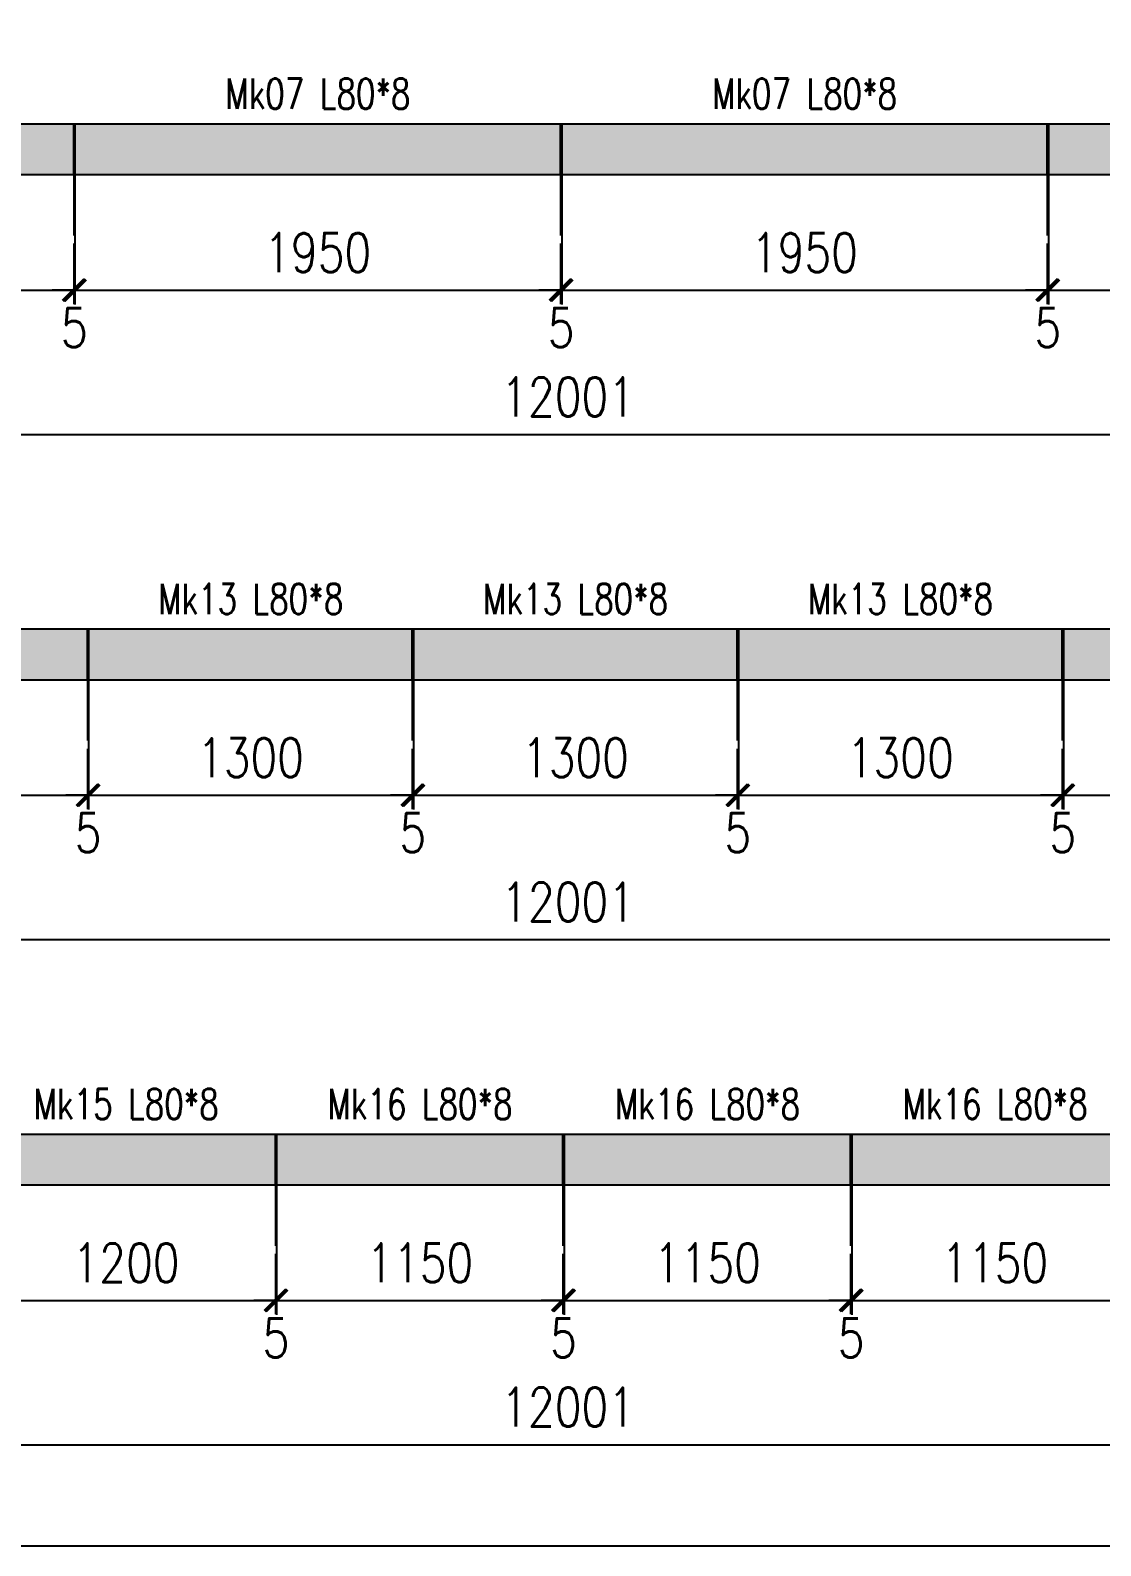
# Model space of a CAD drawing. Header units: millimetres. Extents: x -56 to 421004, y -1 to 91234.
# Drawn here: x 176567 to 180866, y 66304 to 72392 of the extents above; entities that cross this region are included whole.
import ezdxf
from ezdxf.enums import TextEntityAlignment as Align

# ---------------------------------------------------------------- set-up
doc = ezdxf.new("R2010")
doc.units = ezdxf.units.MM
doc.styles.add('EasyCutStyle', font='romans.shx', dxfattribs={"width": 0.8})
doc.styles.add('EasyCutStyleOptimezeBars', font='Romans.shx', dxfattribs={"width": 0.8})
doc.dimstyles.new('EasyCutDimOptimezeBars', dxfattribs={"dimscale": 57.971, "dimtxt": 2.7, "dimasz": 1.5, "dimexe": 1, "dimexo": 0, "dimgap": 1.25, "dimtad": 1, "dimdec": 1, "dimrnd": 0.5, "dimzin": 12, "dimdsep": 46, "dimtxsty": 'EasyCutStyleOptimezeBars', "dimblk": 'ARCHTICK', "dimblk1": 'ARCHTICK', "dimblk2": 'ARCHTICK', "dimcen": 1, "dimdle": 1, "dimclrd": 1, "dimclre": 1, "dimclrt": 3, "dimadec": 3, "dimazin": 0, "dimtfac": 1, "dimtdec": 1, "dimtix": 1, "dimtmove": 0, "dimatfit": 3, "dimfxl": 1, "dimtfill": 1, "dimtolj": 1, "dimtzin": 0, "dimarcsym": 0})

# ---------------------------------------------------------------- blocks, each defined once
blk = doc.blocks.new('_ArchTick')
at = {"color": 0, "linetype": 'ByBlock', "const_width": 0.15}
blk.add_lwpolyline([(-0.5, -0.5), (0.5, 0.5)], dxfattribs=at)
blk = doc.blocks.new('*D1043')
at = {"color": 1, "lineweight": -2}
for p, q in [((174741.3, 71812.1), (174741.3, 71290.3)), ((176741.3, 71812.1), (176741.3, 71290.3)), ((174683.3, 71348.3), (176799.2, 71348.3))]:
    blk.add_line(p, q, dxfattribs=at)
at = {"layer": 'Defpoints', "color": 0}
for p in [(174741.3, 71812.1), (176741.3, 71812.1), (176741.3, 71348.3)]:
    blk.add_point(p, dxfattribs=at)
at = {"color": 1, "lineweight": -2, "xscale": 86.9637, "yscale": 86.9637, "zscale": 86.9637, "rotation": 180}
blk.add_blockref('_ArchTick', (174741.3, 71348.3), dxfattribs=at)
at = {"color": 1, "lineweight": -2, "xscale": 86.9637, "yscale": 86.9637, "zscale": 86.9637}
blk.add_blockref('_ArchTick', (176741.3, 71348.3), dxfattribs=at)
at = {"color": 3, "insert": (175741.3, 71499), "char_height": 156.53, "attachment_point": 5, "style": 'EasyCutStyleOptimezeBars', "bg_fill": 3, "box_fill_scale": 1.1, "bg_fill_color": 256, "bg_fill_true_color": 13158600, "bg_fill_transparency": 0}
blk.add_mtext('\\A1;2000', dxfattribs=at)
blk = doc.blocks.new('*D1044')
at = {"color": 1, "lineweight": -2}
for p, q in [((176741.3, 71812.1), (176741.3, 71290.3)), ((176746.3, 71812.1), (176746.3, 71290.3)), ((176741.3, 71348.3), (176654.3, 71348.3)), ((176741.3, 71348.3), (176746.3, 71348.3)), ((176746.3, 71348.3), (176833.2, 71348.3))]:
    blk.add_line(p, q, dxfattribs=at)
at = {"layer": 'Defpoints', "color": 0}
for p in [(176741.3, 71812.1), (176746.3, 71812.1), (176746.3, 71348.3)]:
    blk.add_point(p, dxfattribs=at)
at = {"color": 1, "lineweight": -2, "xscale": 86.9637, "yscale": 86.9637, "zscale": 86.9637}
blk.add_blockref('_ArchTick', (176741.3, 71348.3), dxfattribs=at)
at = {"color": 1, "lineweight": -2, "xscale": 86.9637, "yscale": 86.9637, "zscale": 86.9637, "rotation": 180}
blk.add_blockref('_ArchTick', (176746.3, 71348.3), dxfattribs=at)
at = {"color": 3, "char_height": 156.53, "attachment_point": 5, "style": 'EasyCutStyleOptimezeBars', "bg_fill": 3, "box_fill_scale": 1.1, "bg_fill_color": 256, "bg_fill_true_color": 13158600}
for s, insert, bg_fill_transparency in [('\\A1;', (176743.8, 71551.2), 10649092), ('\\A1;5', (176743.8, 71197.5), 0)]:
    blk.add_mtext(s, dxfattribs=dict(at, insert=insert, bg_fill_transparency=bg_fill_transparency))
blk = doc.blocks.new('*D1045')
at = {"color": 1, "lineweight": -2}
for p, q in [((176746.3, 71812.1), (176746.3, 71290.3)), ((178696.3, 71812.1), (178696.3, 71290.3)), ((176688.3, 71348.3), (178754.2, 71348.3))]:
    blk.add_line(p, q, dxfattribs=at)
at = {"layer": 'Defpoints', "color": 0}
for p in [(176746.3, 71812.1), (178696.3, 71812.1), (178696.3, 71348.3)]:
    blk.add_point(p, dxfattribs=at)
at = {"color": 1, "lineweight": -2, "xscale": 86.9637, "yscale": 86.9637, "zscale": 86.9637, "rotation": 180}
blk.add_blockref('_ArchTick', (176746.3, 71348.3), dxfattribs=at)
at = {"color": 1, "lineweight": -2, "xscale": 86.9637, "yscale": 86.9637, "zscale": 86.9637}
blk.add_blockref('_ArchTick', (178696.3, 71348.3), dxfattribs=at)
at = {"color": 3, "insert": (177721.3, 71499), "char_height": 156.53, "attachment_point": 5, "style": 'EasyCutStyleOptimezeBars', "bg_fill": 3, "box_fill_scale": 1.1, "bg_fill_color": 256, "bg_fill_true_color": 13158600, "bg_fill_transparency": 4837208}
blk.add_mtext('\\A1;1950', dxfattribs=at)
blk = doc.blocks.new('*D1046')
at = {"color": 1, "lineweight": -2}
for p, q in [((178696.3, 71812.1), (178696.3, 71290.3)), ((178701.3, 71812.1), (178701.3, 71290.3)), ((178696.3, 71348.3), (178609.3, 71348.3)), ((178696.3, 71348.3), (178701.3, 71348.3)), ((178701.3, 71348.3), (178788.2, 71348.3))]:
    blk.add_line(p, q, dxfattribs=at)
at = {"layer": 'Defpoints', "color": 0}
for p in [(178696.3, 71812.1), (178701.3, 71812.1), (178701.3, 71348.3)]:
    blk.add_point(p, dxfattribs=at)
at = {"color": 1, "lineweight": -2, "xscale": 86.9637, "yscale": 86.9637, "zscale": 86.9637}
blk.add_blockref('_ArchTick', (178696.3, 71348.3), dxfattribs=at)
at = {"color": 1, "lineweight": -2, "xscale": 86.9637, "yscale": 86.9637, "zscale": 86.9637, "rotation": 180}
blk.add_blockref('_ArchTick', (178701.3, 71348.3), dxfattribs=at)
at = {"color": 3, "char_height": 156.53, "attachment_point": 5, "style": 'EasyCutStyleOptimezeBars', "bg_fill": 3, "box_fill_scale": 1.1, "bg_fill_color": 256, "bg_fill_true_color": 13158600}
for s, insert, bg_fill_transparency in [('\\A1;', (178698.8, 71551.2), 14827600), ('\\A1;5', (178698.8, 71197.5), 14827536)]:
    blk.add_mtext(s, dxfattribs=dict(at, insert=insert, bg_fill_transparency=bg_fill_transparency))
blk = doc.blocks.new('*D1047')
at = {"color": 1, "lineweight": -2}
for p, q in [((178701.3, 71812.1), (178701.3, 71290.3)), ((180651.3, 71812.1), (180651.3, 71290.3)), ((178643.3, 71348.3), (180709.2, 71348.3))]:
    blk.add_line(p, q, dxfattribs=at)
at = {"layer": 'Defpoints', "color": 0}
for p in [(178701.3, 71812.1), (180651.3, 71812.1), (180651.3, 71348.3)]:
    blk.add_point(p, dxfattribs=at)
at = {"color": 1, "lineweight": -2, "xscale": 86.9637, "yscale": 86.9637, "zscale": 86.9637, "rotation": 180}
blk.add_blockref('_ArchTick', (178701.3, 71348.3), dxfattribs=at)
at = {"color": 1, "lineweight": -2, "xscale": 86.9637, "yscale": 86.9637, "zscale": 86.9637}
blk.add_blockref('_ArchTick', (180651.3, 71348.3), dxfattribs=at)
at = {"color": 3, "insert": (179676.3, 71499), "char_height": 156.53, "attachment_point": 5, "style": 'EasyCutStyleOptimezeBars', "bg_fill": 3, "box_fill_scale": 1.1, "bg_fill_color": 256, "bg_fill_true_color": 13158600, "bg_fill_transparency": 0}
blk.add_mtext('\\A1;1950', dxfattribs=at)
blk = doc.blocks.new('*D1048')
at = {"color": 1, "lineweight": -2}
for p, q in [((180651.3, 71812.1), (180651.3, 71290.3)), ((180656.3, 71812.1), (180656.3, 71290.3)), ((180651.3, 71348.3), (180564.3, 71348.3)), ((180651.3, 71348.3), (180656.3, 71348.3)), ((180656.3, 71348.3), (180743.2, 71348.3))]:
    blk.add_line(p, q, dxfattribs=at)
at = {"layer": 'Defpoints', "color": 0}
for p in [(180651.3, 71812.1), (180656.3, 71812.1), (180656.3, 71348.3)]:
    blk.add_point(p, dxfattribs=at)
at = {"color": 1, "lineweight": -2, "xscale": 86.9637, "yscale": 86.9637, "zscale": 86.9637}
blk.add_blockref('_ArchTick', (180651.3, 71348.3), dxfattribs=at)
at = {"color": 1, "lineweight": -2, "xscale": 86.9637, "yscale": 86.9637, "zscale": 86.9637, "rotation": 180}
blk.add_blockref('_ArchTick', (180656.3, 71348.3), dxfattribs=at)
at = {"color": 3, "char_height": 156.53, "attachment_point": 5, "style": 'EasyCutStyleOptimezeBars', "bg_fill": 3, "box_fill_scale": 1.1, "bg_fill_color": 256, "bg_fill_true_color": 13158600}
for s, insert, bg_fill_transparency in [('\\A1;', (180653.8, 71551.2), 10649608), ('\\A1;5', (180653.8, 71197.5), 0)]:
    blk.add_mtext(s, dxfattribs=dict(at, insert=insert, bg_fill_transparency=bg_fill_transparency))
blk = doc.blocks.new('*D1049')
at = {"color": 1, "lineweight": -2}
for p, q in [((180656.3, 71812.1), (180656.3, 71290.3)), ((182606.3, 71812.1), (182606.3, 71290.3)), ((180598.3, 71348.3), (182664.2, 71348.3))]:
    blk.add_line(p, q, dxfattribs=at)
at = {"layer": 'Defpoints', "color": 0}
for p in [(180656.3, 71812.1), (182606.3, 71812.1), (182606.3, 71348.3)]:
    blk.add_point(p, dxfattribs=at)
at = {"color": 1, "lineweight": -2, "xscale": 86.9637, "yscale": 86.9637, "zscale": 86.9637, "rotation": 180}
blk.add_blockref('_ArchTick', (180656.3, 71348.3), dxfattribs=at)
at = {"color": 1, "lineweight": -2, "xscale": 86.9637, "yscale": 86.9637, "zscale": 86.9637}
blk.add_blockref('_ArchTick', (182606.3, 71348.3), dxfattribs=at)
at = {"color": 3, "insert": (181631.3, 71499), "char_height": 156.53, "attachment_point": 5, "style": 'EasyCutStyleOptimezeBars', "bg_fill": 3, "box_fill_scale": 1.1, "bg_fill_color": 256, "bg_fill_true_color": 13158600, "bg_fill_transparency": 4837208}
blk.add_mtext('\\A1;1950', dxfattribs=at)
blk = doc.blocks.new('*D1053')
at = {"color": 1, "lineweight": -2}
for p, q in [((172726.3, 71812.1), (172726.3, 70710.5)), ((184727.3, 71812.1), (184727.3, 70710.5)), ((172668.3, 70768.5), (184785.2, 70768.5))]:
    blk.add_line(p, q, dxfattribs=at)
at = {"layer": 'Defpoints', "color": 0}
for p in [(172726.3, 71812.1), (184727.3, 71812.1), (184727.3, 70768.5)]:
    blk.add_point(p, dxfattribs=at)
at = {"color": 1, "lineweight": -2, "xscale": 86.9637, "yscale": 86.9637, "zscale": 86.9637, "rotation": 180}
blk.add_blockref('_ArchTick', (172726.3, 70768.5), dxfattribs=at)
at = {"color": 1, "lineweight": -2, "xscale": 86.9637, "yscale": 86.9637, "zscale": 86.9637}
blk.add_blockref('_ArchTick', (184727.3, 70768.5), dxfattribs=at)
at = {"color": 3, "insert": (178726.8, 70919.3), "char_height": 156.53, "attachment_point": 5, "style": 'EasyCutStyleOptimezeBars', "bg_fill": 3, "box_fill_scale": 1.1, "bg_fill_color": 256, "bg_fill_true_color": 13158600, "bg_fill_transparency": 0}
blk.add_mtext('\\A1;12001', dxfattribs=at)
blk = doc.blocks.new('*D1059')
at = {"color": 1, "lineweight": -2}
for p, q in [((175446.3, 69782.9), (175446.3, 69261.2)), ((176796.3, 69782.9), (176796.3, 69261.2)), ((175388.3, 69319.1), (176854.2, 69319.1))]:
    blk.add_line(p, q, dxfattribs=at)
at = {"layer": 'Defpoints', "color": 0}
for p in [(175446.3, 69782.9), (176796.3, 69782.9), (176796.3, 69319.1)]:
    blk.add_point(p, dxfattribs=at)
at = {"color": 1, "lineweight": -2, "xscale": 86.9637, "yscale": 86.9637, "zscale": 86.9637, "rotation": 180}
blk.add_blockref('_ArchTick', (175446.3, 69319.1), dxfattribs=at)
at = {"color": 1, "lineweight": -2, "xscale": 86.9637, "yscale": 86.9637, "zscale": 86.9637}
blk.add_blockref('_ArchTick', (176796.3, 69319.1), dxfattribs=at)
at = {"color": 3, "insert": (176121.3, 69469.9), "char_height": 156.53, "attachment_point": 5, "style": 'EasyCutStyleOptimezeBars', "bg_fill": 3, "box_fill_scale": 1.1, "bg_fill_color": 256, "bg_fill_true_color": 13158600, "bg_fill_transparency": 10662328}
blk.add_mtext('\\A1;1350', dxfattribs=at)
blk = doc.blocks.new('*D1060')
at = {"color": 1, "lineweight": -2}
for p, q in [((176796.3, 69782.9), (176796.3, 69261.2)), ((176801.3, 69782.9), (176801.3, 69261.2)), ((176796.3, 69319.1), (176709.3, 69319.1)), ((176796.3, 69319.1), (176801.3, 69319.1)), ((176801.3, 69319.1), (176888.2, 69319.1))]:
    blk.add_line(p, q, dxfattribs=at)
at = {"layer": 'Defpoints', "color": 0}
for p in [(176796.3, 69782.9), (176801.3, 69782.9), (176801.3, 69319.1)]:
    blk.add_point(p, dxfattribs=at)
at = {"color": 1, "lineweight": -2, "xscale": 86.9637, "yscale": 86.9637, "zscale": 86.9637}
blk.add_blockref('_ArchTick', (176796.3, 69319.1), dxfattribs=at)
at = {"color": 1, "lineweight": -2, "xscale": 86.9637, "yscale": 86.9637, "zscale": 86.9637, "rotation": 180}
blk.add_blockref('_ArchTick', (176801.3, 69319.1), dxfattribs=at)
at = {"color": 3, "char_height": 156.53, "attachment_point": 5, "style": 'EasyCutStyleOptimezeBars', "bg_fill": 3, "box_fill_scale": 1.1, "bg_fill_color": 256, "bg_fill_true_color": 13158600}
for s, insert, bg_fill_transparency in [('\\A1;', (176798.8, 69522), 8734064), ('\\A1;5', (176798.8, 69168.4), 10662368)]:
    blk.add_mtext(s, dxfattribs=dict(at, insert=insert, bg_fill_transparency=bg_fill_transparency))
blk = doc.blocks.new('*D1061')
at = {"color": 1, "lineweight": -2}
for p, q in [((176801.3, 69782.9), (176801.3, 69261.2)), ((178101.3, 69782.9), (178101.3, 69261.2)), ((176743.3, 69319.1), (178159.2, 69319.1))]:
    blk.add_line(p, q, dxfattribs=at)
at = {"layer": 'Defpoints', "color": 0}
for p in [(176801.3, 69782.9), (178101.3, 69782.9), (178101.3, 69319.1)]:
    blk.add_point(p, dxfattribs=at)
at = {"color": 1, "lineweight": -2, "xscale": 86.9637, "yscale": 86.9637, "zscale": 86.9637, "rotation": 180}
blk.add_blockref('_ArchTick', (176801.3, 69319.1), dxfattribs=at)
at = {"color": 1, "lineweight": -2, "xscale": 86.9637, "yscale": 86.9637, "zscale": 86.9637}
blk.add_blockref('_ArchTick', (178101.3, 69319.1), dxfattribs=at)
at = {"color": 3, "insert": (177451.3, 69469.9), "char_height": 156.53, "attachment_point": 5, "style": 'EasyCutStyleOptimezeBars', "bg_fill": 3, "box_fill_scale": 1.1, "bg_fill_color": 256, "bg_fill_true_color": 13158600, "bg_fill_transparency": 4259909}
blk.add_mtext('\\A1;1300', dxfattribs=at)
blk = doc.blocks.new('*D1062')
at = {"color": 1, "lineweight": -2}
for p, q in [((178101.3, 69782.9), (178101.3, 69261.2)), ((178106.3, 69782.9), (178106.3, 69261.2)), ((178101.3, 69319.1), (178014.3, 69319.1)), ((178101.3, 69319.1), (178106.3, 69319.1)), ((178106.3, 69319.1), (178193.2, 69319.1))]:
    blk.add_line(p, q, dxfattribs=at)
at = {"layer": 'Defpoints', "color": 0}
for p in [(178101.3, 69782.9), (178106.3, 69782.9), (178106.3, 69319.1)]:
    blk.add_point(p, dxfattribs=at)
at = {"color": 1, "lineweight": -2, "xscale": 86.9637, "yscale": 86.9637, "zscale": 86.9637}
blk.add_blockref('_ArchTick', (178101.3, 69319.1), dxfattribs=at)
at = {"color": 1, "lineweight": -2, "xscale": 86.9637, "yscale": 86.9637, "zscale": 86.9637, "rotation": 180}
blk.add_blockref('_ArchTick', (178106.3, 69319.1), dxfattribs=at)
at = {"color": 3, "char_height": 156.53, "attachment_point": 5, "style": 'EasyCutStyleOptimezeBars', "bg_fill": 3, "box_fill_scale": 1.1, "bg_fill_color": 256, "bg_fill_true_color": 13158600}
for s, insert, bg_fill_transparency in [('\\A1;', (178103.8, 69522), 10662844), ('\\A1;5', (178103.8, 69168.4), 0)]:
    blk.add_mtext(s, dxfattribs=dict(at, insert=insert, bg_fill_transparency=bg_fill_transparency))
blk = doc.blocks.new('*D1063')
at = {"color": 1, "lineweight": -2}
for p, q in [((178106.3, 69782.9), (178106.3, 69261.2)), ((179406.3, 69782.9), (179406.3, 69261.2)), ((178048.3, 69319.1), (179464.2, 69319.1))]:
    blk.add_line(p, q, dxfattribs=at)
at = {"layer": 'Defpoints', "color": 0}
for p in [(178106.3, 69782.9), (179406.3, 69782.9), (179406.3, 69319.1)]:
    blk.add_point(p, dxfattribs=at)
at = {"color": 1, "lineweight": -2, "xscale": 86.9637, "yscale": 86.9637, "zscale": 86.9637, "rotation": 180}
blk.add_blockref('_ArchTick', (178106.3, 69319.1), dxfattribs=at)
at = {"color": 1, "lineweight": -2, "xscale": 86.9637, "yscale": 86.9637, "zscale": 86.9637}
blk.add_blockref('_ArchTick', (179406.3, 69319.1), dxfattribs=at)
at = {"color": 3, "insert": (178756.3, 69469.9), "char_height": 156.53, "attachment_point": 5, "style": 'EasyCutStyleOptimezeBars', "bg_fill": 3, "box_fill_scale": 1.1, "bg_fill_color": 256, "bg_fill_true_color": 13158600, "bg_fill_transparency": 10662844}
blk.add_mtext('\\A1;1300', dxfattribs=at)
blk = doc.blocks.new('*D1064')
at = {"color": 1, "lineweight": -2}
for p, q in [((179406.3, 69782.9), (179406.3, 69261.2)), ((179411.3, 69782.9), (179411.3, 69261.2)), ((179406.3, 69319.1), (179319.3, 69319.1)), ((179406.3, 69319.1), (179411.3, 69319.1)), ((179411.3, 69319.1), (179498.2, 69319.1))]:
    blk.add_line(p, q, dxfattribs=at)
at = {"layer": 'Defpoints', "color": 0}
for p in [(179406.3, 69782.9), (179411.3, 69782.9), (179411.3, 69319.1)]:
    blk.add_point(p, dxfattribs=at)
at = {"color": 1, "lineweight": -2, "xscale": 86.9637, "yscale": 86.9637, "zscale": 86.9637}
blk.add_blockref('_ArchTick', (179406.3, 69319.1), dxfattribs=at)
at = {"color": 1, "lineweight": -2, "xscale": 86.9637, "yscale": 86.9637, "zscale": 86.9637, "rotation": 180}
blk.add_blockref('_ArchTick', (179411.3, 69319.1), dxfattribs=at)
at = {"color": 3, "char_height": 156.53, "attachment_point": 5, "style": 'EasyCutStyleOptimezeBars', "bg_fill": 3, "box_fill_scale": 1.1, "bg_fill_color": 256, "bg_fill_true_color": 13158600, "bg_fill_transparency": 0}
for s, insert in [('\\A1;', (179408.8, 69522)), ('\\A1;5', (179408.8, 69168.4))]:
    blk.add_mtext(s, dxfattribs=dict(at, insert=insert))
blk = doc.blocks.new('*D1065')
at = {"color": 1, "lineweight": -2}
for p, q in [((179411.3, 69782.9), (179411.3, 69261.2)), ((180711.3, 69782.9), (180711.3, 69261.2)), ((179353.3, 69319.1), (180769.2, 69319.1))]:
    blk.add_line(p, q, dxfattribs=at)
at = {"layer": 'Defpoints', "color": 0}
for p in [(179411.3, 69782.9), (180711.3, 69782.9), (180711.3, 69319.1)]:
    blk.add_point(p, dxfattribs=at)
at = {"color": 1, "lineweight": -2, "xscale": 86.9637, "yscale": 86.9637, "zscale": 86.9637, "rotation": 180}
blk.add_blockref('_ArchTick', (179411.3, 69319.1), dxfattribs=at)
at = {"color": 1, "lineweight": -2, "xscale": 86.9637, "yscale": 86.9637, "zscale": 86.9637}
blk.add_blockref('_ArchTick', (180711.3, 69319.1), dxfattribs=at)
at = {"color": 3, "insert": (180061.3, 69469.9), "char_height": 156.53, "attachment_point": 5, "style": 'EasyCutStyleOptimezeBars', "bg_fill": 3, "box_fill_scale": 1.1, "bg_fill_color": 256, "bg_fill_true_color": 13158600, "bg_fill_transparency": 10662844}
blk.add_mtext('\\A1;1300', dxfattribs=at)
blk = doc.blocks.new('*D1066')
at = {"color": 1, "lineweight": -2}
for p, q in [((180711.3, 69782.9), (180711.3, 69261.2)), ((180716.3, 69782.9), (180716.3, 69261.2)), ((180711.3, 69319.1), (180624.3, 69319.1)), ((180711.3, 69319.1), (180716.3, 69319.1)), ((180716.3, 69319.1), (180803.2, 69319.1))]:
    blk.add_line(p, q, dxfattribs=at)
at = {"layer": 'Defpoints', "color": 0}
for p in [(180711.3, 69782.9), (180716.3, 69782.9), (180716.3, 69319.1)]:
    blk.add_point(p, dxfattribs=at)
at = {"color": 1, "lineweight": -2, "xscale": 86.9637, "yscale": 86.9637, "zscale": 86.9637}
blk.add_blockref('_ArchTick', (180711.3, 69319.1), dxfattribs=at)
at = {"color": 1, "lineweight": -2, "xscale": 86.9637, "yscale": 86.9637, "zscale": 86.9637, "rotation": 180}
blk.add_blockref('_ArchTick', (180716.3, 69319.1), dxfattribs=at)
at = {"color": 3, "char_height": 156.53, "attachment_point": 5, "style": 'EasyCutStyleOptimezeBars', "bg_fill": 3, "box_fill_scale": 1.1, "bg_fill_color": 256, "bg_fill_true_color": 13158600}
for s, insert, bg_fill_transparency in [('\\A1;', (180713.8, 69522), 10663360), ('\\A1;5', (180713.8, 69168.4), 0)]:
    blk.add_mtext(s, dxfattribs=dict(at, insert=insert, bg_fill_transparency=bg_fill_transparency))
blk = doc.blocks.new('*D1067')
at = {"color": 1, "lineweight": -2}
for p, q in [((180716.3, 69782.9), (180716.3, 69261.2)), ((181966.3, 69782.9), (181966.3, 69261.2)), ((180658.3, 69319.1), (182024.2, 69319.1))]:
    blk.add_line(p, q, dxfattribs=at)
at = {"layer": 'Defpoints', "color": 0}
for p in [(180716.3, 69782.9), (181966.3, 69782.9), (181966.3, 69319.1)]:
    blk.add_point(p, dxfattribs=at)
at = {"color": 1, "lineweight": -2, "xscale": 86.9637, "yscale": 86.9637, "zscale": 86.9637, "rotation": 180}
blk.add_blockref('_ArchTick', (180716.3, 69319.1), dxfattribs=at)
at = {"color": 1, "lineweight": -2, "xscale": 86.9637, "yscale": 86.9637, "zscale": 86.9637}
blk.add_blockref('_ArchTick', (181966.3, 69319.1), dxfattribs=at)
at = {"color": 3, "insert": (181341.3, 69469.9), "char_height": 156.53, "attachment_point": 5, "style": 'EasyCutStyleOptimezeBars', "bg_fill": 3, "box_fill_scale": 1.1, "bg_fill_color": 256, "bg_fill_true_color": 13158600, "bg_fill_transparency": 3562700}
blk.add_mtext('\\A1;1250', dxfattribs=at)
blk = doc.blocks.new('*D1073')
at = {"color": 1, "lineweight": -2}
for p, q in [((172726.3, 69782.9), (172726.3, 68681.4)), ((184727.3, 69782.9), (184727.3, 68681.4)), ((172668.3, 68739.4), (184785.2, 68739.4))]:
    blk.add_line(p, q, dxfattribs=at)
at = {"layer": 'Defpoints', "color": 0}
for p in [(172726.3, 69782.9), (184727.3, 69782.9), (184727.3, 68739.4)]:
    blk.add_point(p, dxfattribs=at)
at = {"color": 1, "lineweight": -2, "xscale": 86.9637, "yscale": 86.9637, "zscale": 86.9637, "rotation": 180}
blk.add_blockref('_ArchTick', (172726.3, 68739.4), dxfattribs=at)
at = {"color": 1, "lineweight": -2, "xscale": 86.9637, "yscale": 86.9637, "zscale": 86.9637}
blk.add_blockref('_ArchTick', (184727.3, 68739.4), dxfattribs=at)
at = {"color": 3, "insert": (178726.8, 68890.1), "char_height": 156.53, "attachment_point": 5, "style": 'EasyCutStyleOptimezeBars', "bg_fill": 3, "box_fill_scale": 1.1, "bg_fill_color": 256, "bg_fill_true_color": 13158600, "bg_fill_transparency": 10651156}
blk.add_mtext('\\A1;12001', dxfattribs=at)
blk = doc.blocks.new('*D1081')
at = {"color": 1, "lineweight": -2}
for p, q in [((176351.3, 67753.8), (176351.3, 67232)), ((177551.3, 67753.8), (177551.3, 67232)), ((176293.3, 67290), (177609.2, 67290))]:
    blk.add_line(p, q, dxfattribs=at)
at = {"layer": 'Defpoints', "color": 0}
for p in [(176351.3, 67753.8), (177551.3, 67753.8), (177551.3, 67290)]:
    blk.add_point(p, dxfattribs=at)
at = {"color": 1, "lineweight": -2, "xscale": 86.9637, "yscale": 86.9637, "zscale": 86.9637, "rotation": 180}
blk.add_blockref('_ArchTick', (176351.3, 67290), dxfattribs=at)
at = {"color": 1, "lineweight": -2, "xscale": 86.9637, "yscale": 86.9637, "zscale": 86.9637}
blk.add_blockref('_ArchTick', (177551.3, 67290), dxfattribs=at)
at = {"color": 3, "insert": (176951.3, 67440.7), "char_height": 156.53, "attachment_point": 5, "style": 'EasyCutStyleOptimezeBars', "bg_fill": 3, "box_fill_scale": 1.1, "bg_fill_color": 256, "bg_fill_true_color": 13158600, "bg_fill_transparency": 16442432}
blk.add_mtext('\\A1;1200', dxfattribs=at)
blk = doc.blocks.new('*D1082')
at = {"color": 1, "lineweight": -2}
for p, q in [((177551.3, 67753.8), (177551.3, 67232)), ((177556.3, 67753.8), (177556.3, 67232)), ((177551.3, 67290), (177464.3, 67290)), ((177551.3, 67290), (177556.3, 67290)), ((177556.3, 67290), (177643.2, 67290))]:
    blk.add_line(p, q, dxfattribs=at)
at = {"layer": 'Defpoints', "color": 0}
for p in [(177551.3, 67753.8), (177556.3, 67753.8), (177556.3, 67290)]:
    blk.add_point(p, dxfattribs=at)
at = {"color": 1, "lineweight": -2, "xscale": 86.9637, "yscale": 86.9637, "zscale": 86.9637}
blk.add_blockref('_ArchTick', (177551.3, 67290), dxfattribs=at)
at = {"color": 1, "lineweight": -2, "xscale": 86.9637, "yscale": 86.9637, "zscale": 86.9637, "rotation": 180}
blk.add_blockref('_ArchTick', (177556.3, 67290), dxfattribs=at)
at = {"color": 3, "char_height": 156.53, "attachment_point": 5, "style": 'EasyCutStyleOptimezeBars', "bg_fill": 3, "box_fill_scale": 1.1, "bg_fill_color": 256, "bg_fill_true_color": 13158600}
for s, insert, bg_fill_transparency in [('\\A1;', (177553.8, 67492.9), 10675228), ('\\A1;5', (177553.8, 67139.2), 0)]:
    blk.add_mtext(s, dxfattribs=dict(at, insert=insert, bg_fill_transparency=bg_fill_transparency))
blk = doc.blocks.new('*D1083')
at = {"color": 1, "lineweight": -2}
for p, q in [((177556.3, 67753.8), (177556.3, 67232)), ((178706.3, 67753.8), (178706.3, 67232)), ((177498.3, 67290), (178764.2, 67290))]:
    blk.add_line(p, q, dxfattribs=at)
at = {"layer": 'Defpoints', "color": 0}
for p in [(177556.3, 67753.8), (178706.3, 67753.8), (178706.3, 67290)]:
    blk.add_point(p, dxfattribs=at)
at = {"color": 1, "lineweight": -2, "xscale": 86.9637, "yscale": 86.9637, "zscale": 86.9637, "rotation": 180}
blk.add_blockref('_ArchTick', (177556.3, 67290), dxfattribs=at)
at = {"color": 1, "lineweight": -2, "xscale": 86.9637, "yscale": 86.9637, "zscale": 86.9637}
blk.add_blockref('_ArchTick', (178706.3, 67290), dxfattribs=at)
at = {"color": 3, "insert": (178131.3, 67440.7), "char_height": 156.53, "attachment_point": 5, "style": 'EasyCutStyleOptimezeBars', "bg_fill": 3, "box_fill_scale": 1.1, "bg_fill_color": 256, "bg_fill_true_color": 13158600, "bg_fill_transparency": 4837207}
blk.add_mtext('\\A1;1150', dxfattribs=at)
blk = doc.blocks.new('*D1084')
at = {"color": 1, "lineweight": -2}
for p, q in [((178706.3, 67753.8), (178706.3, 67232)), ((178711.3, 67753.8), (178711.3, 67232)), ((178706.3, 67290), (178619.3, 67290)), ((178706.3, 67290), (178711.3, 67290)), ((178711.3, 67290), (178798.2, 67290))]:
    blk.add_line(p, q, dxfattribs=at)
at = {"layer": 'Defpoints', "color": 0}
for p in [(178706.3, 67753.8), (178711.3, 67753.8), (178711.3, 67290)]:
    blk.add_point(p, dxfattribs=at)
at = {"color": 1, "lineweight": -2, "xscale": 86.9637, "yscale": 86.9637, "zscale": 86.9637}
blk.add_blockref('_ArchTick', (178706.3, 67290), dxfattribs=at)
at = {"color": 1, "lineweight": -2, "xscale": 86.9637, "yscale": 86.9637, "zscale": 86.9637, "rotation": 180}
blk.add_blockref('_ArchTick', (178711.3, 67290), dxfattribs=at)
at = {"color": 3, "char_height": 156.53, "attachment_point": 5, "style": 'EasyCutStyleOptimezeBars', "bg_fill": 3, "box_fill_scale": 1.1, "bg_fill_color": 256, "bg_fill_true_color": 13158600}
for s, insert, bg_fill_transparency in [('\\A1;', (178708.8, 67492.9), 16466144), ('\\A1;5', (178708.8, 67139.2), 16466080)]:
    blk.add_mtext(s, dxfattribs=dict(at, insert=insert, bg_fill_transparency=bg_fill_transparency))
blk = doc.blocks.new('*D1085')
at = {"color": 1, "lineweight": -2}
for p, q in [((178711.3, 67753.8), (178711.3, 67232)), ((179861.3, 67753.8), (179861.3, 67232)), ((178653.3, 67290), (179919.2, 67290))]:
    blk.add_line(p, q, dxfattribs=at)
at = {"layer": 'Defpoints', "color": 0}
for p in [(178711.3, 67753.8), (179861.3, 67753.8), (179861.3, 67290)]:
    blk.add_point(p, dxfattribs=at)
at = {"color": 1, "lineweight": -2, "xscale": 86.9637, "yscale": 86.9637, "zscale": 86.9637, "rotation": 180}
blk.add_blockref('_ArchTick', (178711.3, 67290), dxfattribs=at)
at = {"color": 1, "lineweight": -2, "xscale": 86.9637, "yscale": 86.9637, "zscale": 86.9637}
blk.add_blockref('_ArchTick', (179861.3, 67290), dxfattribs=at)
at = {"color": 3, "insert": (179286.3, 67440.7), "char_height": 156.53, "attachment_point": 5, "style": 'EasyCutStyleOptimezeBars', "bg_fill": 3, "box_fill_scale": 1.1, "bg_fill_color": 256, "bg_fill_true_color": 13158600, "bg_fill_transparency": 4259909}
blk.add_mtext('\\A1;1150', dxfattribs=at)
blk = doc.blocks.new('*D1086')
at = {"color": 1, "lineweight": -2}
for p, q in [((179861.3, 67753.8), (179861.3, 67232)), ((179866.3, 67753.8), (179866.3, 67232)), ((179861.3, 67290), (179774.3, 67290)), ((179861.3, 67290), (179866.3, 67290)), ((179866.3, 67290), (179953.2, 67290))]:
    blk.add_line(p, q, dxfattribs=at)
at = {"layer": 'Defpoints', "color": 0}
for p in [(179861.3, 67753.8), (179866.3, 67753.8), (179866.3, 67290)]:
    blk.add_point(p, dxfattribs=at)
at = {"color": 1, "lineweight": -2, "xscale": 86.9637, "yscale": 86.9637, "zscale": 86.9637}
blk.add_blockref('_ArchTick', (179861.3, 67290), dxfattribs=at)
at = {"color": 1, "lineweight": -2, "xscale": 86.9637, "yscale": 86.9637, "zscale": 86.9637, "rotation": 180}
blk.add_blockref('_ArchTick', (179866.3, 67290), dxfattribs=at)
at = {"color": 3, "char_height": 156.53, "attachment_point": 5, "style": 'EasyCutStyleOptimezeBars', "bg_fill": 3, "box_fill_scale": 1.1, "bg_fill_color": 256, "bg_fill_true_color": 13158600}
for s, insert, bg_fill_transparency in [('\\A1;', (179863.8, 67492.9), 10675744), ('\\A1;5', (179863.8, 67139.2), 0)]:
    blk.add_mtext(s, dxfattribs=dict(at, insert=insert, bg_fill_transparency=bg_fill_transparency))
blk = doc.blocks.new('*D1087')
at = {"color": 1, "lineweight": -2}
for p, q in [((179866.3, 67753.8), (179866.3, 67232)), ((181016.3, 67753.8), (181016.3, 67232)), ((179808.3, 67290), (181074.2, 67290))]:
    blk.add_line(p, q, dxfattribs=at)
at = {"layer": 'Defpoints', "color": 0}
for p in [(179866.3, 67753.8), (181016.3, 67753.8), (181016.3, 67290)]:
    blk.add_point(p, dxfattribs=at)
at = {"color": 1, "lineweight": -2, "xscale": 86.9637, "yscale": 86.9637, "zscale": 86.9637, "rotation": 180}
blk.add_blockref('_ArchTick', (179866.3, 67290), dxfattribs=at)
at = {"color": 1, "lineweight": -2, "xscale": 86.9637, "yscale": 86.9637, "zscale": 86.9637}
blk.add_blockref('_ArchTick', (181016.3, 67290), dxfattribs=at)
at = {"color": 3, "insert": (180441.3, 67440.7), "char_height": 156.53, "attachment_point": 5, "style": 'EasyCutStyleOptimezeBars', "bg_fill": 3, "box_fill_scale": 1.1, "bg_fill_color": 256, "bg_fill_true_color": 13158600, "bg_fill_transparency": 4837207}
blk.add_mtext('\\A1;1150', dxfattribs=at)
blk = doc.blocks.new('*D1095')
at = {"color": 1, "lineweight": -2}
for p, q in [((172726.3, 67753.8), (172726.3, 66652.2)), ((184727.3, 67753.8), (184727.3, 66652.2)), ((172668.3, 66710.2), (184785.2, 66710.2))]:
    blk.add_line(p, q, dxfattribs=at)
at = {"layer": 'Defpoints', "color": 0}
for p in [(172726.3, 67753.8), (184727.3, 67753.8), (184727.3, 66710.2)]:
    blk.add_point(p, dxfattribs=at)
at = {"color": 1, "lineweight": -2, "xscale": 86.9637, "yscale": 86.9637, "zscale": 86.9637, "rotation": 180}
blk.add_blockref('_ArchTick', (172726.3, 66710.2), dxfattribs=at)
at = {"color": 1, "lineweight": -2, "xscale": 86.9637, "yscale": 86.9637, "zscale": 86.9637}
blk.add_blockref('_ArchTick', (184727.3, 66710.2), dxfattribs=at)
at = {"color": 3, "insert": (178726.8, 66861), "char_height": 156.53, "attachment_point": 5, "style": 'EasyCutStyleOptimezeBars', "bg_fill": 3, "box_fill_scale": 1.1, "bg_fill_color": 256, "bg_fill_true_color": 13158600, "bg_fill_transparency": 0}
blk.add_mtext('\\A1;12001', dxfattribs=at)

msp = doc.modelspace()

# ---------------------------------------------------------------- linework, layer by layer
at = {"color": 5}
msp.add_lwpolyline([(168088.21, 66304.39), (185307.02, 66304.39), (185307.02, 78479.31), (168088.21, 78479.31)], close=True, dxfattribs=at)
at = {"color": 231, "true_color": 0xfd58be}
for points in [[(172726.27, 71812.09), (184727.27, 71812.09), (184727.27, 72015), (172726.27, 72015)], [(172726.27, 69782.94), (184727.27, 69782.94), (184727.27, 69985.85), (172726.27, 69985.85)], [(172726.27, 67753.78), (184727.27, 67753.78), (184727.27, 67956.7), (172726.27, 67956.7)]]:
    msp.add_lwpolyline(points, close=True, dxfattribs=at)
at = {"color": 7}
for points in [[(174741.27, 71812.09), (176741.27, 71812.09), (176741.27, 72015), (174741.27, 72015)], [(176746.27, 71812.09), (178696.27, 71812.09), (178696.27, 72015), (176746.27, 72015)], [(178701.27, 71812.09), (180651.27, 71812.09), (180651.27, 72015), (178701.27, 72015)], [(180656.27, 71812.09), (182606.27, 71812.09), (182606.27, 72015), (180656.27, 72015)], [(175446.27, 69782.94), (176796.27, 69782.94), (176796.27, 69985.85), (175446.27, 69985.85)], [(176801.27, 69782.94), (178101.27, 69782.94), (178101.27, 69985.85), (176801.27, 69985.85)], [(178106.27, 69782.94), (179406.27, 69782.94), (179406.27, 69985.85), (178106.27, 69985.85)], [(179411.27, 69782.94), (180711.27, 69782.94), (180711.27, 69985.85), (179411.27, 69985.85)], [(180716.27, 69782.94), (181966.27, 69782.94), (181966.27, 69985.85), (180716.27, 69985.85)], [(176351.27, 67753.78), (177551.27, 67753.78), (177551.27, 67956.7), (176351.27, 67956.7)], [(177556.27, 67753.78), (178706.27, 67753.78), (178706.27, 67956.7), (177556.27, 67956.7)], [(178711.27, 67753.78), (179861.27, 67753.78), (179861.27, 67956.7), (178711.27, 67956.7)], [(179866.27, 67753.78), (181016.27, 67753.78), (181016.27, 67956.7), (179866.27, 67956.7)]]:
    msp.add_lwpolyline(points, close=True, dxfattribs=at)
at = {"color": 54, "true_color": 0xa19317}
msp.add_solid([(174741.27, 71812.09), (176741.27, 71812.09), (174741.27, 72015), (176741.27, 72015)], dxfattribs=at)
at = {"color": 54, "true_color": 0xa08f17}
for points in [[(176746.27, 71812.09), (178696.27, 71812.09), (176746.27, 72015), (178696.27, 72015)], [(178701.27, 71812.09), (180651.27, 71812.09), (178701.27, 72015), (180651.27, 72015)], [(180656.27, 71812.09), (182606.27, 71812.09), (180656.27, 72015), (182606.27, 72015)]]:
    msp.add_solid(points, dxfattribs=at)
at = {"color": 44, "true_color": 0x976517}
msp.add_solid([(175446.27, 69782.94), (176796.27, 69782.94), (175446.27, 69985.85), (176796.27, 69985.85)], dxfattribs=at)
at = {"color": 44, "true_color": 0x966117}
for points in [[(176801.27, 69782.94), (178101.27, 69782.94), (176801.27, 69985.85), (178101.27, 69985.85)], [(178106.27, 69782.94), (179406.27, 69782.94), (178106.27, 69985.85), (179406.27, 69985.85)], [(179411.27, 69782.94), (180711.27, 69782.94), (179411.27, 69985.85), (180711.27, 69985.85)]]:
    msp.add_solid(points, dxfattribs=at)
at = {"color": 34, "true_color": 0x955e17}
msp.add_solid([(180716.27, 69782.94), (181966.27, 69782.94), (180716.27, 69985.85), (181966.27, 69985.85)], dxfattribs=at)
at = {"color": 34, "true_color": 0x945b17}
msp.add_solid([(176351.27, 67753.78), (177551.27, 67753.78), (176351.27, 67956.7), (177551.27, 67956.7)], dxfattribs=at)
at = {"color": 34, "true_color": 0x945717}
for points in [[(177556.27, 67753.78), (178706.27, 67753.78), (177556.27, 67956.7), (178706.27, 67956.7)], [(178711.27, 67753.78), (179861.27, 67753.78), (178711.27, 67956.7), (179861.27, 67956.7)], [(179866.27, 67753.78), (181016.27, 67753.78), (179866.27, 67956.7), (181016.27, 67956.7)]]:
    msp.add_solid(points, dxfattribs=at)

# ---------------------------------------------------------------- texts
at = {"style": 'EasyCutStyle', "width": 0.75}
for s, p in [('Mk07 L80*8', (177722.27, 72075.88)), ('Mk07 L80*8', (179677.27, 72075.88)), ('Mk13 L80*8', (177452.27, 70046.73)), ('Mk13 L80*8', (178757.27, 70046.73)), ('Mk13 L80*8', (180062.27, 70046.73)), ('Mk15 L80*8', (176952.27, 68017.57)), ('Mk16 L80*8', (178132.27, 68017.57)), ('Mk16 L80*8', (179287.27, 68017.57)), ('Mk16 L80*8', (180442.27, 68017.57))]:
    msp.add_text(s, height=121.749, dxfattribs=at).set_placement(p, align=Align.CENTER)

# ---------------------------------------------------------------- next in the draw order: dimensions: what is measured, and where the dimension line sits
for base, p1, p2, picture, middle in [((176741.27, 71348.28), (174741.27, 71812.09), (176741.27, 71812.09), '*D1043', (175741.27, 71499.02)), ((176796.27, 69319.13), (175446.27, 69782.94), (176796.27, 69782.94), '*D1059', (176121.27, 69469.87)), ((177551.27, 67289.98), (176351.27, 67753.78), (177551.27, 67753.78), '*D1081', (176951.27, 67440.71))]:
    dim = msp.add_linear_dim(base=base, p1=p1, p2=p2, dimstyle='EasyCutDimOptimezeBars', override={"dimscale": 57.9758, "dimtad": 1})
    dim.commit()
    dim.dimension.update_dxf_attribs({"geometry": picture, "text_midpoint": middle})

# ---------------------------------------------------------------- next in the draw order: dimensions: what is measured, and where the dimension line sits
for base, p1, p2, picture, middle in [((176746.27, 71348.28), (176741.27, 71812.09), (176746.27, 71812.09), '*D1044', (176743.77, 71348.28)), ((176801.27, 69319.13), (176796.27, 69782.94), (176801.27, 69782.94), '*D1060', (176798.77, 69319.13)), ((177556.27, 67289.98), (177551.27, 67753.78), (177556.27, 67753.78), '*D1082', (177553.77, 67289.98))]:
    dim = msp.add_linear_dim(base=base, p1=p1, p2=p2, text='\\X<>', dimstyle='EasyCutDimOptimezeBars', override={"dimscale": 57.9758})
    dim.commit()
    dim.dimension.update_dxf_attribs({"geometry": picture, "text_midpoint": middle})

# ---------------------------------------------------------------- next in the draw order: dimensions: what is measured, and where the dimension line sits
for base, p1, p2, picture, middle in [((178696.27, 71348.28), (176746.27, 71812.09), (178696.27, 71812.09), '*D1045', (177721.27, 71499.02)), ((178101.27, 69319.13), (176801.27, 69782.94), (178101.27, 69782.94), '*D1061', (177451.27, 69469.87)), ((178706.27, 67289.98), (177556.27, 67753.78), (178706.27, 67753.78), '*D1083', (178131.27, 67440.71))]:
    dim = msp.add_linear_dim(base=base, p1=p1, p2=p2, dimstyle='EasyCutDimOptimezeBars', override={"dimscale": 57.9758, "dimtad": 1})
    dim.commit()
    dim.dimension.update_dxf_attribs({"geometry": picture, "text_midpoint": middle})

# ---------------------------------------------------------------- next in the draw order: dimensions: what is measured, and where the dimension line sits
for base, p1, p2, picture, middle in [((178701.27, 71348.28), (178696.27, 71812.09), (178701.27, 71812.09), '*D1046', (178698.77, 71348.28)), ((178106.27, 69319.13), (178101.27, 69782.94), (178106.27, 69782.94), '*D1062', (178103.77, 69319.13)), ((178711.27, 67289.98), (178706.27, 67753.78), (178711.27, 67753.78), '*D1084', (178708.77, 67289.98))]:
    dim = msp.add_linear_dim(base=base, p1=p1, p2=p2, text='\\X<>', dimstyle='EasyCutDimOptimezeBars', override={"dimscale": 57.9758})
    dim.commit()
    dim.dimension.update_dxf_attribs({"geometry": picture, "text_midpoint": middle})

# ---------------------------------------------------------------- next in the draw order: dimensions: what is measured, and where the dimension line sits
for base, p1, p2, picture, middle in [((180651.27, 71348.28), (178701.27, 71812.09), (180651.27, 71812.09), '*D1047', (179676.27, 71499.02)), ((179406.27, 69319.13), (178106.27, 69782.94), (179406.27, 69782.94), '*D1063', (178756.27, 69469.87)), ((179861.27, 67289.98), (178711.27, 67753.78), (179861.27, 67753.78), '*D1085', (179286.27, 67440.71))]:
    dim = msp.add_linear_dim(base=base, p1=p1, p2=p2, dimstyle='EasyCutDimOptimezeBars', override={"dimscale": 57.9758, "dimtad": 1})
    dim.commit()
    dim.dimension.update_dxf_attribs({"geometry": picture, "text_midpoint": middle})

# ---------------------------------------------------------------- next in the draw order: dimensions: what is measured, and where the dimension line sits
for base, p1, p2, picture, middle in [((180656.27, 71348.28), (180651.27, 71812.09), (180656.27, 71812.09), '*D1048', (180653.77, 71348.28)), ((179411.27, 69319.13), (179406.27, 69782.94), (179411.27, 69782.94), '*D1064', (179408.77, 69319.13)), ((179866.27, 67289.98), (179861.27, 67753.78), (179866.27, 67753.78), '*D1086', (179863.77, 67289.98))]:
    dim = msp.add_linear_dim(base=base, p1=p1, p2=p2, text='\\X<>', dimstyle='EasyCutDimOptimezeBars', override={"dimscale": 57.9758})
    dim.commit()
    dim.dimension.update_dxf_attribs({"geometry": picture, "text_midpoint": middle})

# ---------------------------------------------------------------- next in the draw order: dimensions: what is measured, and where the dimension line sits
for base, p1, p2, picture, middle in [((182606.27, 71348.28), (180656.27, 71812.09), (182606.27, 71812.09), '*D1049', (181631.27, 71499.02)), ((180711.27, 69319.13), (179411.27, 69782.94), (180711.27, 69782.94), '*D1065', (180061.27, 69469.87)), ((181016.27, 67289.98), (179866.27, 67753.78), (181016.27, 67753.78), '*D1087', (180441.27, 67440.71))]:
    dim = msp.add_linear_dim(base=base, p1=p1, p2=p2, dimstyle='EasyCutDimOptimezeBars', override={"dimscale": 57.9758, "dimtad": 1})
    dim.commit()
    dim.dimension.update_dxf_attribs({"geometry": picture, "text_midpoint": middle})

# ---------------------------------------------------------------- next in the draw order: dimensions: what is measured, and where the dimension line sits
for base, p1, p2, picture, middle in [((184727.27, 70768.52), (172726.27, 71812.09), (184727.27, 71812.09), '*D1053', (178726.77, 70919.26)), ((184727.27, 66710.22), (172726.27, 67753.78), (184727.27, 67753.78), '*D1095', (178726.77, 66860.96))]:
    dim = msp.add_linear_dim(base=base, p1=p1, p2=p2, dimstyle='EasyCutDimOptimezeBars', override={"dimscale": 57.9758, "dimtad": 1})
    dim.commit()
    dim.dimension.update_dxf_attribs({"geometry": picture, "text_midpoint": middle})
dim = msp.add_linear_dim(base=(180716.27, 69319.13), p1=(180711.27, 69782.94), p2=(180716.27, 69782.94), text='\\X<>', dimstyle='EasyCutDimOptimezeBars', override={"dimscale": 57.9758})
dim.commit()
dim.dimension.update_dxf_attribs({"geometry": '*D1066', "text_midpoint": (180713.77, 69319.13)})

# ---------------------------------------------------------------- next in the draw order: dimensions: what is measured, and where the dimension line sits
dim = msp.add_linear_dim(base=(181966.27, 69319.13), p1=(180716.27, 69782.94), p2=(181966.27, 69782.94), dimstyle='EasyCutDimOptimezeBars', override={"dimscale": 57.9758, "dimtad": 1})
dim.commit()
dim.dimension.update_dxf_attribs({"geometry": '*D1067', "text_midpoint": (181341.27, 69469.87)})

# ---------------------------------------------------------------- next in the draw order: dimensions: what is measured, and where the dimension line sits
dim = msp.add_linear_dim(base=(184727.27, 68739.37), p1=(172726.27, 69782.94), p2=(184727.27, 69782.94), dimstyle='EasyCutDimOptimezeBars', override={"dimscale": 57.9758, "dimtad": 1})
dim.commit()
dim.dimension.update_dxf_attribs({"geometry": '*D1073', "text_midpoint": (178726.77, 68890.11)})

doc.saveas('drawing.dxf')
